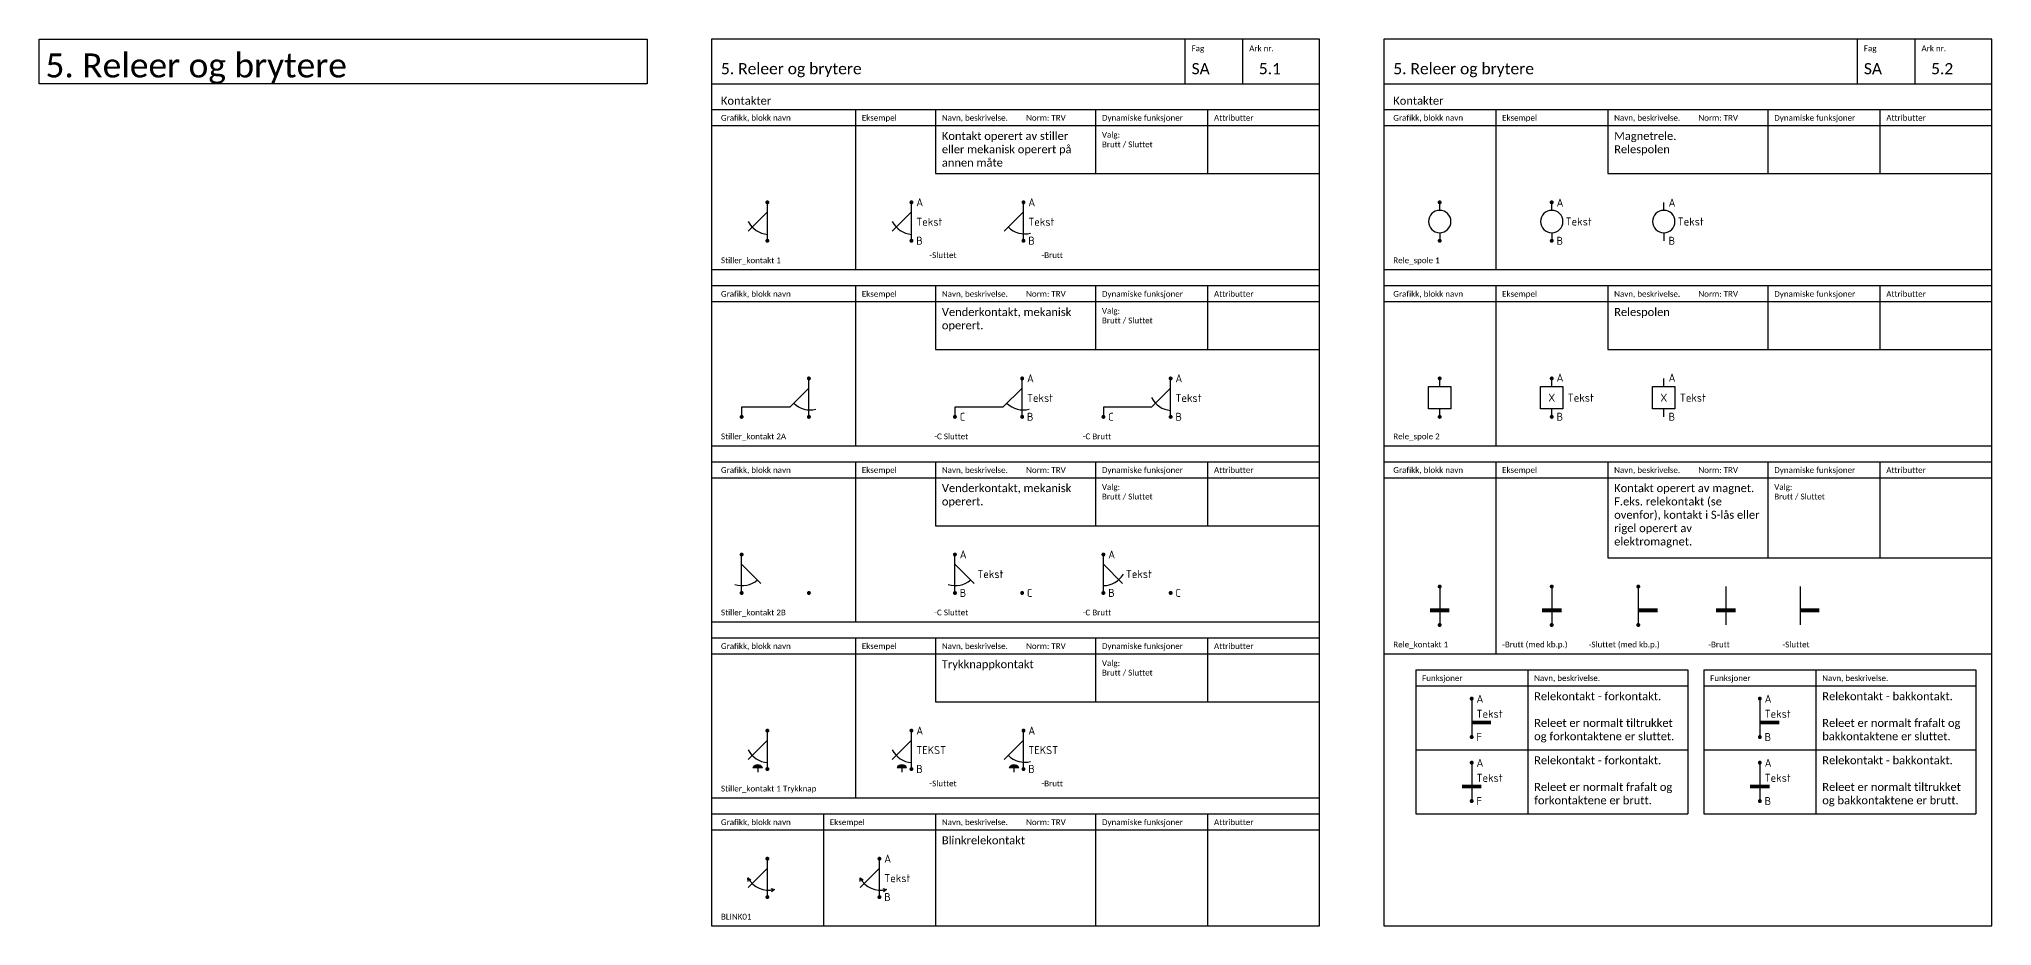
# Model space of a CAD drawing. Extents: x -220 to 1240, y -2179 to 277.
# Drawn here: x -210 to 400, y -1228 to -951 of the extents above; entities that cross this region are included whole.
import ezdxf
from ezdxf.enums import TextEntityAlignment as Align

# ---------------------------------------------------------------- set-up
doc = ezdxf.new("R2010")
doc.units = 0
for name, color, linetype in [('KOMP-TEKST25', 2, 'Continuous'), ('KOMPONENTER', 2, 'Continuous'), ('RAMME', 5, 'Continuous'), ('RAMME SYMBOLER', 4, 'Continuous'), ('RAMME TEKST', 7, 'Continuous'), ('Sig-komponenter', 2, 'Continuous')]:
    doc.layers.add(name, color=color, linetype=linetype)
doc.styles.add('Calibri', font='calibri.ttf')
doc.styles.add('ISO25', font='iso3098.shx', dxfattribs={"height": 2.5})

# ---------------------------------------------------------------- blocks, each defined once
blk = doc.blocks.new('BLINK01')
at = {"layer": 'KOMPONENTER', "color": 0, "linetype": 'ByBlock', "lineweight": -2, "const_width": 0.625}
for points in [[(-0.31, 0, 1), (0.31, 0, 1)], [(-0.31, -12, 1), (0.31, -12, 1)]]:
    blk.add_lwpolyline(points, format="xyb", close=True, dxfattribs=at)
at = {"layer": 'KOMPONENTER', "color": 0, "linetype": 'ByBlock', "lineweight": -2}
for points in [[(0, -12), (0, 0)], [(-6.07, -6), (-5.12, -6.59)], [(-5.98, -7.11), (-6.07, -6)], [(-6, -9), (0, -3)], [(1.1, -9.33), (2.17, -9.65)], [(2.17, -9.65), (1.27, -10.31)]]:
    blk.add_lwpolyline(points, dxfattribs=at)
blk.add_arc((0.45, -2.41), 7.45, 208.85406, 283.34553, dxfattribs=at)
at = {"layer": 'KOMP-TEKST25', "linetype": 'ByBlock', "lineweight": -2, "style": 'ISO25'}
for tag, p in [('TILKOPL1', (1.5, -1.23)), ('TEKST1', (1.5, -7.33)), ('TILKOPL2', (1.5, -13.23))]:
    blk.add_attdef(tag, p, '', height=2.5, dxfattribs=at)
blk = doc.blocks.new('*U160')
at = {"layer": 'KOMPONENTER', "color": 0, "linetype": 'ByBlock', "lineweight": -2, "const_width": 0.625}
for points in [[(-0.31, 0, 1), (0.31, 0, 1)], [(-0.31, -12, 1), (0.31, -12, 1)]]:
    blk.add_lwpolyline(points, format="xyb", close=True, dxfattribs=at)
at = {"layer": 'KOMPONENTER', "color": 0, "linetype": 'ByBlock', "lineweight": -2}
for points in [[(0, -2.5), (0, 0)], [(0, -9.5), (0, -12)]]:
    blk.add_lwpolyline(points, dxfattribs=at)
blk.add_lwpolyline([(3.5, -6, 1), (-3.5, -6, 1), (3.5, -6, 1)], format="xyb", dxfattribs=at)
at = {"layer": 'Sig-komponenter', "linetype": 'ByBlock', "lineweight": -2, "style": 'ISO25'}
for tag, p in [('TILKOPL1', (1.5, -1.31)), ('TEKST', (4.34, -7.24)), ('TILKOPL2', (1.5, -13.26))]:
    blk.add_attdef(tag, p, '', height=2.5, dxfattribs=at)
blk = doc.blocks.new('*U159')
at = {"layer": 'KOMPONENTER', "color": 0, "linetype": 'ByBlock', "lineweight": -2}
for points in [[(0, -2.5), (0, 0)], [(0, -9.5), (0, -12)]]:
    blk.add_lwpolyline(points, dxfattribs=at)
blk.add_lwpolyline([(3.5, -6, 1), (-3.5, -6, 1), (3.5, -6, 1)], format="xyb", dxfattribs=at)
at = {"layer": 'Sig-komponenter', "linetype": 'ByBlock', "lineweight": -2, "style": 'ISO25'}
for tag, p in [('TILKOPL1', (1.5, -1.31)), ('TEKST', (4.34, -7.24)), ('TILKOPL2', (1.5, -13.26))]:
    blk.add_attdef(tag, p, '', height=2.5, dxfattribs=at)
blk = doc.blocks.new('*U162')
at = {"layer": 'KOMPONENTER', "color": 0, "linetype": 'ByBlock', "lineweight": -2}
for p, q in [((0, -2.5), (0, 0)), ((-3.5, -9.5), (-3.5, -2.5)), ((-3.5, -2.5), (0, -2.5)), ((0, -2.5), (3.5, -2.5)), ((3.5, -2.5), (3.5, -9.5)), ((3.5, -9.5), (-3.5, -9.5)), ((0, -12), (0, -9.5))]:
    blk.add_line(p, q, dxfattribs=at)
at = {"layer": 'KOMPONENTER', "color": 0, "linetype": 'ByBlock', "lineweight": -2, "const_width": 0.625}
for points in [[(-0.31, 0, 1), (0.31, 0, 1)], [(-0.31, -12, 1), (0.31, -12, 1)]]:
    blk.add_lwpolyline(points, format="xyb", close=True, dxfattribs=at)
at = {"layer": 'KOMP-TEKST25', "linetype": 'ByBlock', "lineweight": -2, "style": 'ISO25'}
for tag, p in [('TILKOPL1', (1.5, -1)), ('T2', (5, -7.27)), ('TILKOPL2', (1.5, -13.21))]:
    blk.add_attdef(tag, p, '', height=2.5, dxfattribs=at)
blk.add_attdef('T1', text='', height=2.5, dxfattribs=at).set_placement((-0.01, -7.25), align=Align.CENTER)
blk = doc.blocks.new('*U161')
at = {"layer": 'KOMPONENTER', "color": 0, "linetype": 'ByBlock', "lineweight": -2}
for p, q in [((0, -2.5), (0, 0)), ((-3.5, -9.5), (-3.5, -2.5)), ((-3.5, -2.5), (0, -2.5)), ((0, -2.5), (3.5, -2.5)), ((3.5, -2.5), (3.5, -9.5)), ((3.5, -9.5), (-3.5, -9.5)), ((0, -12), (0, -9.5))]:
    blk.add_line(p, q, dxfattribs=at)
at = {"layer": 'KOMP-TEKST25', "linetype": 'ByBlock', "lineweight": -2, "style": 'ISO25'}
for tag, p in [('TILKOPL1', (1.5, -1)), ('T2', (5, -7.27)), ('TILKOPL2', (1.5, -13.21))]:
    blk.add_attdef(tag, p, '', height=2.5, dxfattribs=at)
blk.add_attdef('T1', text='', height=2.5, dxfattribs=at).set_placement((-0.01, -7.25), align=Align.CENTER)
blk = doc.blocks.new('*U163')
at = {"layer": 'KOMPONENTER', "color": 0, "linetype": 'ByBlock', "lineweight": -2, "const_width": 0.625}
for points in [[(-0.31, 0, 1), (0.31, 0, 1)], [(-0.31, -12, 1), (0.31, -12, 1)]]:
    blk.add_lwpolyline(points, format="xyb", close=True, dxfattribs=at)
at = {"layer": 'KOMPONENTER', "color": 0, "linetype": 'ByBlock', "lineweight": -2}
for points in [[(0, -12), (0, 0)], [(-6, -9), (0, -3)]]:
    blk.add_lwpolyline(points, dxfattribs=at)
at = {"layer": 'KOMPONENTER', "color": 0, "linetype": 'ByBlock', "lineweight": -2, "const_width": 0.2}
blk.add_lwpolyline([(0, -3), (-6, -9)], dxfattribs=at)
at = {"layer": 'KOMPONENTER', "color": 0, "linetype": 'ByBlock', "lineweight": -2}
blk.add_arc((0.62, -2.57), 7.45, 207.36, 265.26, dxfattribs=at)
at = {"layer": 'KOMP-TEKST25', "linetype": 'ByBlock', "lineweight": -2, "style": 'ISO25'}
for tag, p in [('TILKOPL1', (1.5, -1.23)), ('TEKST', (1.5, -7.33)), ('TILKOPL2', (1.5, -13.23))]:
    blk.add_attdef(tag, p, '', height=2.5, dxfattribs=at)
blk = doc.blocks.new('*U164')
at = {"layer": 'KOMPONENTER', "color": 0, "linetype": 'ByBlock', "lineweight": -2, "const_width": 0.625}
for points in [[(-0.31, 0, 1), (0.31, 0, 1)], [(-0.31, -12, 1), (0.31, -12, 1)]]:
    blk.add_lwpolyline(points, format="xyb", close=True, dxfattribs=at)
at = {"layer": 'KOMPONENTER', "color": 0, "linetype": 'ByBlock', "lineweight": -2}
for points in [[(0, -12), (0, 0)], [(-6, -9), (0, -3)]]:
    blk.add_lwpolyline(points, dxfattribs=at)
at = {"layer": 'KOMPONENTER', "color": 0, "linetype": 'ByBlock', "lineweight": -2, "const_width": 0.2}
blk.add_lwpolyline([(0, -3), (-6, -9)], dxfattribs=at)
at = {"layer": 'KOMPONENTER', "color": 0, "linetype": 'ByBlock', "lineweight": -2}
blk.add_arc((0.45, -2.4), 7.45, 225.87833, 283.77833, dxfattribs=at)
at = {"layer": 'KOMP-TEKST25', "linetype": 'ByBlock', "lineweight": -2, "style": 'ISO25'}
for tag, p in [('TILKOPL1', (1.5, -1.23)), ('TEKST', (1.5, -7.33)), ('TILKOPL2', (1.5, -13.23))]:
    blk.add_attdef(tag, p, '', height=2.5, dxfattribs=at)
blk = doc.blocks.new('*U166')
at = {"layer": 'KOMPONENTER', "color": 0, "linetype": 'ByBlock', "lineweight": -2, "const_width": 0.625}
for points in [[(-0.31, 0, 1), (0.31, 0, 1)], [(-21.31, -12, 1), (-20.69, -12, 1)], [(-0.31, -12, 1), (0.31, -12, 1)]]:
    blk.add_lwpolyline(points, format="xyb", close=True, dxfattribs=at)
at = {"layer": 'KOMPONENTER', "color": 0, "linetype": 'ByBlock', "lineweight": -2}
for points in [[(0, -12), (0, 0)], [(-6, -9), (0, -3)], [(-6, -9), (-21, -9)], [(-21, -9), (-21, -12)]]:
    blk.add_lwpolyline(points, dxfattribs=at)
at = {"layer": 'KOMPONENTER', "color": 0, "linetype": 'ByBlock', "lineweight": -2, "const_width": 0.2}
blk.add_lwpolyline([(0, -3), (-6, -9)], dxfattribs=at)
at = {"layer": 'KOMPONENTER', "color": 0, "linetype": 'ByBlock', "lineweight": -2}
blk.add_arc((0.45, -2.4), 7.45, 225.87833, 283.77833, dxfattribs=at)
at = {"layer": 'KOMP-TEKST25', "linetype": 'ByBlock', "lineweight": -2, "style": 'ISO25'}
for tag, p in [('TILKOPL1', (1.5, -1.23)), ('TEKST', (1.5, -7.33)), ('TILKOPL3', (-19.5, -13.23)), ('TILKOPL2', (1.5, -13.23))]:
    blk.add_attdef(tag, p, '', height=2.5, dxfattribs=at)
blk = doc.blocks.new('*U165')
at = {"layer": 'KOMPONENTER', "color": 0, "linetype": 'ByBlock', "lineweight": -2, "const_width": 0.625}
for points in [[(-0.31, 0, 1), (0.31, 0, 1)], [(-21.31, -12, 1), (-20.69, -12, 1)], [(-0.31, -12, 1), (0.31, -12, 1)]]:
    blk.add_lwpolyline(points, format="xyb", close=True, dxfattribs=at)
at = {"layer": 'KOMPONENTER', "color": 0, "linetype": 'ByBlock', "lineweight": -2}
for points in [[(0, -12), (0, 0)], [(-6, -9), (0, -3)], [(-6, -9), (-21, -9)], [(-21, -9), (-21, -12)]]:
    blk.add_lwpolyline(points, dxfattribs=at)
at = {"layer": 'KOMPONENTER', "color": 0, "linetype": 'ByBlock', "lineweight": -2, "const_width": 0.2}
blk.add_lwpolyline([(0, -3), (-6, -9)], dxfattribs=at)
at = {"layer": 'KOMPONENTER', "color": 0, "linetype": 'ByBlock', "lineweight": -2}
blk.add_arc((0.62, -2.57), 7.45, 207.36, 265.26, dxfattribs=at)
at = {"layer": 'KOMP-TEKST25', "linetype": 'ByBlock', "lineweight": -2, "style": 'ISO25'}
for tag, p in [('TILKOPL1', (1.5, -1.23)), ('TEKST', (1.5, -7.33)), ('TILKOPL3', (-19.5, -13.23)), ('TILKOPL2', (1.5, -13.23))]:
    blk.add_attdef(tag, p, '', height=2.5, dxfattribs=at)
blk = doc.blocks.new('*U168')
at = {"layer": 'KOMPONENTER', "color": 0, "linetype": 'ByBlock', "lineweight": -2, "const_width": 0.625}
for points in [[(-0.31, 0, 1), (0.31, 0, 1)], [(-0.31, -12, 1), (0.31, -12, 1)], [(20.69, -12, 1), (21.31, -12, 1)]]:
    blk.add_lwpolyline(points, format="xyb", close=True, dxfattribs=at)
at = {"layer": 'KOMPONENTER', "color": 0, "linetype": 'ByBlock', "lineweight": -2}
for points in [[(0, -12), (0, 0)], [(0, -3), (6, -9)]]:
    blk.add_lwpolyline(points, dxfattribs=at)
blk.add_lwpolyline([(0, -3, 0.2, 0.2, 0), (6, -9, 0, 0, 0), (21, -9, 0, 0, 0), (21, -12, 0, 0, 0)], format="xyseb", dxfattribs=at)
blk.add_arc((0.13, -2.26), 7.45, 252.36, 310.26, dxfattribs=at)
at = {"layer": 'KOMP-TEKST25', "linetype": 'ByBlock', "lineweight": -2, "style": 'ISO25'}
for tag, p in [('TILKOPL1', (1.5, -1.23)), ('TEKST', (7, -7.33)), ('TILKOPL2', (1.5, -13.23)), ('TILKOPL3', (22.48, -13.23))]:
    blk.add_attdef(tag, p, '', height=2.5, dxfattribs=at)
blk = doc.blocks.new('*U167')
at = {"layer": 'KOMPONENTER', "color": 0, "linetype": 'ByBlock', "lineweight": -2, "const_width": 0.625}
for points in [[(-0.31, 0, 1), (0.31, 0, 1)], [(-0.31, -12, 1), (0.31, -12, 1)], [(20.69, -12, 1), (21.31, -12, 1)]]:
    blk.add_lwpolyline(points, format="xyb", close=True, dxfattribs=at)
at = {"layer": 'KOMPONENTER', "color": 0, "linetype": 'ByBlock', "lineweight": -2}
for points in [[(0, -12), (0, 0)], [(0, -3), (6, -9)]]:
    blk.add_lwpolyline(points, dxfattribs=at)
blk.add_lwpolyline([(0, -3, 0.2, 0.2, 0), (6, -9, 0, 0, 0), (21, -9, 0, 0, 0), (21, -12, 0, 0, 0)], format="xyseb", dxfattribs=at)
blk.add_arc((-0.1, -2.26), 7.45, 270.57932, 328.47932, dxfattribs=at)
at = {"layer": 'KOMP-TEKST25', "linetype": 'ByBlock', "lineweight": -2, "style": 'ISO25'}
for tag, p in [('TILKOPL1', (1.5, -1.23)), ('TEKST', (7, -7.33)), ('TILKOPL2', (1.5, -13.23)), ('TILKOPL3', (22.48, -13.23))]:
    blk.add_attdef(tag, p, '', height=2.5, dxfattribs=at)
blk = doc.blocks.new('*U169')
at = {"layer": 'KOMPONENTER', "linetype": 'ByBlock', "lineweight": -2}
h = blk.add_hatch(color=0, dxfattribs=at)
h.dxf.hatch_style = 1
edge = h.paths.add_edge_path()
edge.add_line((-4.5, -11.5), (-1.5, -11.5))
edge.add_arc((-3, -12.5), 1.8, 33.64301, 146.35699)
at = {"layer": 'KOMPONENTER', "color": 0, "linetype": 'ByBlock', "lineweight": -2, "const_width": 0.625}
for points in [[(-0.31, 0, 1), (0.31, 0, 1)], [(-0.31, -12, 1), (0.31, -12, 1)]]:
    blk.add_lwpolyline(points, format="xyb", close=True, dxfattribs=at)
at = {"layer": 'KOMPONENTER', "color": 0, "linetype": 'ByBlock', "lineweight": -2}
for points in [[(0, -12), (0, 0)], [(-6, -9), (0, -3)]]:
    blk.add_lwpolyline(points, dxfattribs=at)
at = {"layer": 'KOMPONENTER', "color": 0, "linetype": 'ByBlock', "lineweight": -2, "const_width": 0.2}
blk.add_lwpolyline([(0, -3), (-6, -9)], dxfattribs=at)
at = {"layer": 'KOMPONENTER', "color": 0, "linetype": 'ByBlock'}
for points in [[(-4.5, -11.5), (-1.5, -11.5, 0.535712)], [(-4.3, -11.4), (-1.7, -11.4, 0.46442)], [(-4.07, -11.3), (-1.93, -11.3, 0.37998)], [(-3.76, -11.2), (-2.24, -11.2, 0.27034)], [(-3.12, -11.1), (-2.88, -11.1, 0.04222)]]:
    blk.add_lwpolyline(points, format="xyb", close=True, dxfattribs=at)
blk.add_lwpolyline([(-3, -11.5), (-3, -13)], dxfattribs=at)
at = {"layer": 'KOMPONENTER', "color": 0, "linetype": 'ByBlock', "lineweight": -2}
blk.add_arc((0.62, -2.57), 7.45, 207.36, 265.26, dxfattribs=at)
at = {"layer": 'KOMP-TEKST25', "linetype": 'ByBlock', "lineweight": -2, "style": 'ISO25'}
for tag, p in [('TILKOPL1', (1.5, -1.23)), ('TEKST', (1.5, -7.33)), ('TILKOPL2', (1.5, -13.23))]:
    blk.add_attdef(tag, p, '', height=2.5, dxfattribs=at)
blk = doc.blocks.new('*U170')
at = {"layer": 'KOMPONENTER', "linetype": 'ByBlock', "lineweight": -2}
h = blk.add_hatch(color=0, dxfattribs=at)
h.dxf.hatch_style = 1
edge = h.paths.add_edge_path()
edge.add_line((-4.5, -11.5), (-1.5, -11.5))
edge.add_arc((-3, -12.5), 1.8, 33.64301, 146.35699)
at = {"layer": 'KOMPONENTER', "color": 0, "linetype": 'ByBlock', "lineweight": -2, "const_width": 0.625}
for points in [[(-0.31, 0, 1), (0.31, 0, 1)], [(-0.31, -12, 1), (0.31, -12, 1)]]:
    blk.add_lwpolyline(points, format="xyb", close=True, dxfattribs=at)
at = {"layer": 'KOMPONENTER', "color": 0, "linetype": 'ByBlock', "lineweight": -2}
for points in [[(0, -12), (0, 0)], [(-6, -9), (0, -3)]]:
    blk.add_lwpolyline(points, dxfattribs=at)
at = {"layer": 'KOMPONENTER', "color": 0, "linetype": 'ByBlock', "lineweight": -2, "const_width": 0.2}
blk.add_lwpolyline([(0, -3), (-6, -9)], dxfattribs=at)
at = {"layer": 'KOMPONENTER', "color": 0, "linetype": 'ByBlock'}
for points in [[(-4.5, -11.5), (-1.5, -11.5, 0.535712)], [(-4.3, -11.4), (-1.7, -11.4, 0.46442)], [(-4.07, -11.3), (-1.93, -11.3, 0.37998)], [(-3.76, -11.2), (-2.24, -11.2, 0.27034)], [(-3.12, -11.1), (-2.88, -11.1, 0.04222)]]:
    blk.add_lwpolyline(points, format="xyb", close=True, dxfattribs=at)
blk.add_lwpolyline([(-3, -11.5), (-3, -13)], dxfattribs=at)
at = {"layer": 'KOMPONENTER', "color": 0, "linetype": 'ByBlock', "lineweight": -2}
blk.add_arc((0.45, -2.4), 7.45, 225.87833, 283.77833, dxfattribs=at)
at = {"layer": 'KOMP-TEKST25', "linetype": 'ByBlock', "lineweight": -2, "style": 'ISO25'}
for tag, p in [('TILKOPL1', (1.5, -1.23)), ('TEKST', (1.5, -7.33)), ('TILKOPL2', (1.5, -13.23))]:
    blk.add_attdef(tag, p, '', height=2.5, dxfattribs=at)
blk = doc.blocks.new('*U155')
at = {"layer": 'KOMPONENTER', "color": 0, "linetype": 'ByBlock'}
blk.add_line((0, 0), (0, -12), dxfattribs=at)
at = {"layer": 'KOMPONENTER', "color": 0}
for p, q in [((3, -7.1), (-3, -7.1)), ((3, -7.3), (-3, -7.3)), ((3, -7.5), (-3, -7.5)), ((3, -7.7), (-3, -7.7)), ((3, -7.9), (-3, -7.9))]:
    blk.add_line(p, q, dxfattribs=at)
at = {"layer": 'KOMPONENTER', "color": 0, "linetype": 'ByBlock', "const_width": 0.625}
for points in [[(-0.31, 0, 1), (0.31, 0, 1)], [(-0.31, -12, 1), (0.31, -12, 1)]]:
    blk.add_lwpolyline(points, format="xyb", close=True, dxfattribs=at)
at = {"layer": 'KOMPONENTER', "color": 0, "linetype": 'ByBlock', "const_width": 1}
blk.add_lwpolyline([(-3, -7.5), (3, -7.5)], dxfattribs=at)
at = {"layer": 'KOMP-TEKST25', "style": 'ISO25'}
for tag, p in [('TILKOPL1', (1.5, -1.31)), ('TEKST', (1.5, -6)), ('TILKOPL2', (1.5, -13.26))]:
    blk.add_attdef(tag, p, '', height=2.5, dxfattribs=at)
blk = doc.blocks.new('*U156')
at = {"layer": 'KOMPONENTER', "color": 0, "linetype": 'ByBlock'}
blk.add_line((0, 0), (0, -12), dxfattribs=at)
at = {"layer": 'KOMPONENTER', "color": 0}
for p, q in [((6, -7.1), (0, -7.1)), ((6, -7.3), (0, -7.3)), ((6, -7.5), (0, -7.5)), ((6, -7.7), (0, -7.7)), ((6, -7.9), (0, -7.9))]:
    blk.add_line(p, q, dxfattribs=at)
at = {"layer": 'KOMPONENTER', "color": 0, "linetype": 'ByBlock', "const_width": 0.625}
for points in [[(-0.31, 0, 1), (0.31, 0, 1)], [(-0.31, -12, 1), (0.31, -12, 1)]]:
    blk.add_lwpolyline(points, format="xyb", close=True, dxfattribs=at)
at = {"layer": 'KOMPONENTER', "color": 0, "linetype": 'ByBlock', "const_width": 1}
blk.add_lwpolyline([(0, -7.5), (6, -7.5)], dxfattribs=at)
at = {"layer": 'KOMP-TEKST25', "style": 'ISO25'}
for tag, p in [('TILKOPL1', (1.5, -1.31)), ('TEKST', (1.5, -6)), ('TILKOPL2', (1.5, -13.26))]:
    blk.add_attdef(tag, p, '', height=2.5, dxfattribs=at)
blk = doc.blocks.new('*U157')
at = {"layer": 'KOMPONENTER', "color": 0, "linetype": 'ByBlock'}
blk.add_line((0, 0), (0, -12), dxfattribs=at)
at = {"layer": 'KOMPONENTER', "color": 0}
for p, q in [((3, -7.1), (-3, -7.1)), ((3, -7.3), (-3, -7.3)), ((3, -7.5), (-3, -7.5)), ((3, -7.7), (-3, -7.7)), ((3, -7.9), (-3, -7.9))]:
    blk.add_line(p, q, dxfattribs=at)
at = {"layer": 'KOMPONENTER', "color": 0, "linetype": 'ByBlock', "const_width": 1}
blk.add_lwpolyline([(-3, -7.5), (3, -7.5)], dxfattribs=at)
at = {"layer": 'KOMP-TEKST25', "style": 'ISO25'}
for tag, p in [('TILKOPL1', (1.5, -1.31)), ('TEKST', (1.5, -6)), ('TILKOPL2', (1.5, -13.26))]:
    blk.add_attdef(tag, p, '', height=2.5, dxfattribs=at)
blk = doc.blocks.new('*U158')
at = {"layer": 'KOMPONENTER', "color": 0, "linetype": 'ByBlock'}
blk.add_line((0, 0), (0, -12), dxfattribs=at)
at = {"layer": 'KOMPONENTER', "color": 0}
for p, q in [((6, -7.1), (0, -7.1)), ((6, -7.3), (0, -7.3)), ((6, -7.5), (0, -7.5)), ((6, -7.7), (0, -7.7)), ((6, -7.9), (0, -7.9))]:
    blk.add_line(p, q, dxfattribs=at)
at = {"layer": 'KOMPONENTER', "color": 0, "linetype": 'ByBlock', "const_width": 1}
blk.add_lwpolyline([(0, -7.5), (6, -7.5)], dxfattribs=at)
at = {"layer": 'KOMP-TEKST25', "style": 'ISO25'}
for tag, p in [('TILKOPL1', (1.5, -1.31)), ('TEKST', (1.5, -6)), ('TILKOPL2', (1.5, -13.26))]:
    blk.add_attdef(tag, p, '', height=2.5, dxfattribs=at)

msp = doc.modelspace()

# ---------------------------------------------------------------- linework, layer by layer
at = {"layer": 'RAMME'}
for points in [[(-210, -951), (-20, -951), (-20, -965), (-210, -965)], [(190, -951), (0, -951), (0, -1228), (190, -1228)], [(400, -951), (210, -951), (210, -1228), (400, -1228)]]:
    msp.add_lwpolyline(points, close=True, dxfattribs=at)
for points in [[(0, -965), (190, -965)], [(210, -965), (400, -965)]]:
    msp.add_lwpolyline(points, dxfattribs=at)
at = {"layer": 'RAMME SYMBOLER'}
for p, q in [((148, -965), (148, -951)), ((166, -965), (166, -951)), ((358, -965), (358, -951)), ((376, -965), (376, -951)), ((0, -973), (190, -973)), ((45, -973), (45, -1023)), ((70, -973), (70, -993)), ((120, -973), (120, -993)), ((155, -973), (155, -993)), ((210, -973), (400, -973)), ((245, -973), (245, -1023)), ((280, -973), (280, -993)), ((330, -973), (330, -993)), ((365, -973), (365, -993)), ((0, -978), (190, -978)), ((210, -978), (400, -978)), ((70, -993), (190, -993)), ((280, -993), (400, -993)), ((0, -1023), (190, -1023)), ((210, -1023), (400, -1023)), ((0, -1028), (190, -1028)), ((45, -1028), (45, -1078)), ((70, -1028), (70, -1048)), ((120, -1028), (120, -1048)), ((155, -1028), (155, -1048)), ((210, -1028), (400, -1028)), ((245, -1028), (245, -1078)), ((280, -1028), (280, -1048)), ((330, -1028), (330, -1048)), ((365, -1028), (365, -1048)), ((0, -1033), (190, -1033)), ((210, -1033), (400, -1033)), ((70, -1048), (190, -1048)), ((280, -1048), (400, -1048)), ((0, -1078), (190, -1078)), ((210, -1078), (400, -1078)), ((0, -1083), (190, -1083)), ((45, -1083), (45, -1133)), ((70, -1083), (70, -1103)), ((120, -1083), (120, -1103)), ((155, -1083), (155, -1103)), ((210, -1083), (400, -1083)), ((245, -1083), (245, -1143)), ((280, -1083), (280, -1113)), ((330, -1083), (330, -1113)), ((365, -1083), (365, -1113)), ((0, -1088), (190, -1088)), ((210, -1088), (400, -1088)), ((70, -1103), (190, -1103)), ((280, -1113), (400, -1113)), ((0, -1133), (190, -1133)), ((0, -1138), (190, -1138)), ((45, -1138), (45, -1188)), ((70, -1138), (70, -1158)), ((120, -1138), (120, -1158)), ((155, -1138), (155, -1158)), ((0, -1143), (190, -1143)), ((210, -1143), (400, -1143)), ((220, -1148), (305, -1148)), ((220, -1148), (220, -1193)), ((255, -1148), (255, -1193)), ((305, -1148), (305, -1193)), ((310, -1148), (395, -1148)), ((310, -1148), (310, -1193)), ((345, -1148), (345, -1193)), ((395, -1148), (395, -1193)), ((70, -1158), (190, -1158)), ((220, -1153), (305, -1153)), ((310, -1153), (395, -1153)), ((220, -1173), (305, -1173)), ((310, -1173), (395, -1173)), ((0, -1188), (190, -1188)), ((0, -1193), (190, -1193)), ((35, -1193), (35, -1228)), ((70, -1193), (70, -1228)), ((120, -1193), (120, -1228)), ((155, -1193), (155, -1228)), ((220, -1193), (305, -1193)), ((310, -1193), (395, -1193)), ((0, -1198), (190, -1198))]:
    msp.add_line(p, q, dxfattribs=at)

# ---------------------------------------------------------------- block references
at = {"layer": 'Sig-komponenter', "linetype": 'ByBlock', "lineweight": -2}
for name, p in [('*U163', (17.5, -1002)), ('*U166', (30.46, -1057)), ('*U168', (9.46, -1112)), ('*U155', (227.5, -1122)), ('*U155', (262.5, -1122)), ('*U156', (289.53, -1122)), ('*U157', (316.89, -1122)), ('*U158', (340.06, -1122))]:
    msp.add_blockref(name, p, dxfattribs=at)
for name, p, values in [('*U163', (62.5, -1002), {'TILKOPL1': 'A', 'TILKOPL2': 'B', 'TEKST': 'Tekst'}), ('*U164', (97.5, -1002), {'TILKOPL1': 'A', 'TILKOPL2': 'B', 'TEKST': 'Tekst'}), ('*U166', (97.08, -1057), {'TILKOPL1': 'A', 'TILKOPL2': 'B', 'TILKOPL3': 'C', 'TEKST': 'Tekst'}), ('*U165', (143.46, -1057), {'TILKOPL1': 'A', 'TILKOPL2': 'B', 'TILKOPL3': 'C', 'TEKST': 'Tekst'}), ('*U168', (76.08, -1112), {'TILKOPL1': 'A', 'TILKOPL2': 'B', 'TILKOPL3': 'C', 'TEKST': 'Tekst'}), ('*U167', (122.46, -1112), {'TILKOPL1': 'A', 'TILKOPL2': 'B', 'TILKOPL3': 'C', 'TEKST': 'Tekst'}), ('*U156', (237.5, -1157), {'TILKOPL1': 'A', 'TILKOPL2': 'F', 'TEKST': 'Tekst'}), ('*U156', (327.5, -1157), {'TILKOPL1': 'A', 'TILKOPL2': 'B', 'TEKST': 'Tekst'}), ('*U155', (237.5, -1177), {'TILKOPL1': 'A', 'TILKOPL2': 'F', 'TEKST': 'Tekst'}), ('*U155', (327.5, -1177), {'TILKOPL1': 'A', 'TILKOPL2': 'B', 'TEKST': 'Tekst'})]:
    msp.add_blockref(name, p, dxfattribs=at).add_auto_attribs(values)
at = {"layer": 'Sig-komponenter'}
for name, p in [('*U160', (227.5, -1002)), ('*U162', (227.5, -1057)), ('*U169', (17.5, -1167)), ('BLINK01', (17.5, -1207))]:
    msp.add_blockref(name, p, dxfattribs=at)
for name, p, values in [('*U160', (262.5, -1002), {'TILKOPL1': 'A', 'TILKOPL2': 'B', 'TEKST': 'Tekst'}), ('*U159', (297.5, -1002), {'TILKOPL1': 'A', 'TILKOPL2': 'B', 'TEKST': 'Tekst'}), ('*U162', (262.5, -1057), {'TILKOPL1': 'A', 'TILKOPL2': 'B', 'T1': 'X', 'T2': 'Tekst'}), ('*U161', (297.5, -1057), {'TILKOPL1': 'A', 'TILKOPL2': 'B', 'T1': 'X', 'T2': 'Tekst'}), ('*U169', (62.5, -1167), {'TILKOPL1': 'A', 'TILKOPL2': 'B', 'TEKST': 'TEKST'}), ('*U170', (97.5, -1167), {'TILKOPL1': 'A', 'TILKOPL2': 'B', 'TEKST': 'TEKST'}), ('BLINK01', (52.5, -1207), {'TILKOPL1': 'A', 'TILKOPL2': 'B', 'TEKST1': 'Tekst'})]:
    msp.add_blockref(name, p, dxfattribs=at).add_auto_attribs(values)

# ---------------------------------------------------------------- texts
at = {"layer": 'RAMME TEKST', "style": 'Calibri'}
msp.add_text('5. Releer og brytere', height=7.5, dxfattribs=at).set_placement((-208, -963))
at = {"layer": 'RAMME TEKST', "linetype": 'ByBlock', "style": 'Calibri'}
for s, height, p in [('Fag', 1.8, (150, -954.8)), ('Ark nr.', 1.8, (168, -954.8)), ('Fag', 1.8, (360, -954.8)), ('Ark nr.', 1.8, (378, -954.8)), ('5. Releer og brytere', 3.5, (3, -962)), ('SA', 3.5, (150, -962)), ('5.1', 3.5, (171, -962)), ('5. Releer og brytere', 3.5, (213, -962)), ('SA', 3.5, (360, -962)), ('5.2', 3.5, (381, -962)), ('Kontakter', 2.5, (3, -971.5)), ('Kontakter', 2.5, (213, -971.5)), ('Grafikk, blokk navn', 1.8, (3, -976.5)), ('Eksempel', 1.8, (47, -976.5)), ('Navn, beskrivelse.         Norm: TRV', 1.8, (72, -976.5)), ('Dynamiske funksjoner', 1.8, (122, -976.5)), ('Attributter', 1.8, (157, -976.5)), ('Grafikk, blokk navn', 1.8, (213, -976.5)), ('Eksempel', 1.8, (247, -976.5)), ('Navn, beskrivelse.         Norm: TRV', 1.8, (282, -976.5)), ('Dynamiske funksjoner', 1.8, (332, -976.5)), ('Attributter', 1.8, (367, -976.5)), ('-Sluttet', 1.8, (68.1, -1019.4)), ('-Brutt', 1.8, (103.1, -1019.4)), ('Stiller_kontakt 1', 1.8, (3, -1021)), ('Rele_spole 1', 1.8, (213, -1021)), ('Grafikk, blokk navn', 1.8, (3, -1031.5)), ('Eksempel', 1.8, (47, -1031.5)), ('Navn, beskrivelse.         Norm: TRV', 1.8, (72, -1031.5)), ('Dynamiske funksjoner', 1.8, (122, -1031.5)), ('Attributter', 1.8, (157, -1031.5)), ('Grafikk, blokk navn', 1.8, (213, -1031.5)), ('Eksempel', 1.8, (247, -1031.5)), ('Navn, beskrivelse.         Norm: TRV', 1.8, (282, -1031.5)), ('Dynamiske funksjoner', 1.8, (332, -1031.5)), ('Attributter', 1.8, (367, -1031.5)), ('Stiller_kontakt 2A', 1.8, (3, -1076)), ('-C Sluttet', 1.8, (69.62, -1076)), ('-C Brutt', 1.8, (116, -1076)), ('Rele_spole 2', 1.8, (213, -1076)), ('Grafikk, blokk navn', 1.8, (3, -1086.5)), ('Eksempel', 1.8, (47, -1086.5)), ('Navn, beskrivelse.         Norm: TRV', 1.8, (72, -1086.5)), ('Dynamiske funksjoner', 1.8, (122, -1086.5)), ('Attributter', 1.8, (157, -1086.5)), ('Grafikk, blokk navn', 1.8, (213, -1086.5)), ('Eksempel', 1.8, (247, -1086.5)), ('Navn, beskrivelse.         Norm: TRV', 1.8, (282, -1086.5)), ('Dynamiske funksjoner', 1.8, (332, -1086.5)), ('Attributter', 1.8, (367, -1086.5)), ('Stiller_kontakt 2B', 1.8, (3, -1131)), ('-C Sluttet', 1.8, (69.62, -1131)), ('-C Brutt', 1.8, (116, -1131)), ('Grafikk, blokk navn', 1.8, (3, -1141.5)), ('Eksempel', 1.8, (47, -1141.5)), ('Navn, beskrivelse.         Norm: TRV', 1.8, (72, -1141.5)), ('Dynamiske funksjoner', 1.8, (122, -1141.5)), ('Attributter', 1.8, (157, -1141.5)), ('Rele_kontakt 1', 1.8, (213, -1141)), ('-Brutt (med kb.p.)', 1.8, (247, -1141)), ('-Sluttet (med kb.p.)', 1.8, (274.03, -1141)), ('-Brutt', 1.8, (311.39, -1141)), ('-Sluttet', 1.8, (334.56, -1141)), ('Funksjoner', 1.8, (222, -1151.5)), ('Navn, beskrivelse.', 1.8, (257, -1151.5)), ('Funksjoner', 1.8, (312, -1151.5)), ('Navn, beskrivelse.', 1.8, (347, -1151.5)), ('-Sluttet', 1.8, (68.1, -1184.4)), ('-Brutt', 1.8, (103.1, -1184.4)), ('Stiller_kontakt 1 Trykknap', 1.8, (3, -1186)), ('Grafikk, blokk navn', 1.8, (3, -1196.5)), ('Eksempel', 1.8, (37, -1196.5)), ('Navn, beskrivelse.         Norm: TRV', 1.8, (72, -1196.5)), ('Dynamiske funksjoner', 1.8, (122, -1196.5)), ('Attributter', 1.8, (157, -1196.5)), ('BLINK01', 1.8, (3, -1226))]:
    msp.add_text(s, height=height, dxfattribs=at).set_placement(p)
at = {"layer": 'RAMME TEKST', "linetype": 'ByBlock', "attachment_point": 1, "style": 'Calibri'}
for s, insert, char_height, width in [('Kontakt operert av stiller eller mekanisk operert på annen måte', (72, -980), 2.5, 46), ('Valg:\\PBrutt / Sluttet', (122, -980), 1.8, 33), ('Magnetrele.\\PRelespolen', (282, -980), 2.5, 46), ('Venderkontakt, mekanisk operert.', (72, -1035), 2.5, 46), ('Valg:\\PBrutt / Sluttet', (122, -1035), 1.8, 33), ('Relespolen', (282, -1035), 2.5, 46), ('Venderkontakt, mekanisk operert.', (72, -1090), 2.5, 46), ('Valg:\\PBrutt / Sluttet', (122, -1090), 1.8, 33), ('Kontakt operert av magnet. F.eks. relekontakt (se ovenfor), kontakt i S-lås eller rigel operert av elektromagnet.', (282, -1090), 2.5, 46), ('Valg:\\PBrutt / Sluttet', (332, -1090), 1.8, 33), ('Trykknappkontakt', (72, -1145), 2.5, 46), ('Valg:\\PBrutt / Sluttet', (122, -1145), 1.8, 33), ('Relekontakt - forkontakt.\\P\\PReleet er normalt tiltrukket og forkontaktene er sluttet.', (257, -1155), 2.5, 46), ('Relekontakt - bakkontakt.\\P\\PReleet er normalt frafalt og bakkontaktene er sluttet.', (347, -1155), 2.5, 46), ('Relekontakt - forkontakt.\\P\\PReleet er normalt frafalt og forkontaktene er brutt.', (257, -1175), 2.5, 46), ('Relekontakt - bakkontakt.\\P\\PReleet er normalt tiltrukket og bakkontaktene er brutt.', (347, -1175), 2.5, 46), ('Blinkrelekontakt', (72, -1200), 2.5, 46)]:
    msp.add_mtext(s, dxfattribs=dict(at, insert=insert, char_height=char_height, width=width))

doc.saveas('drawing.dxf')
